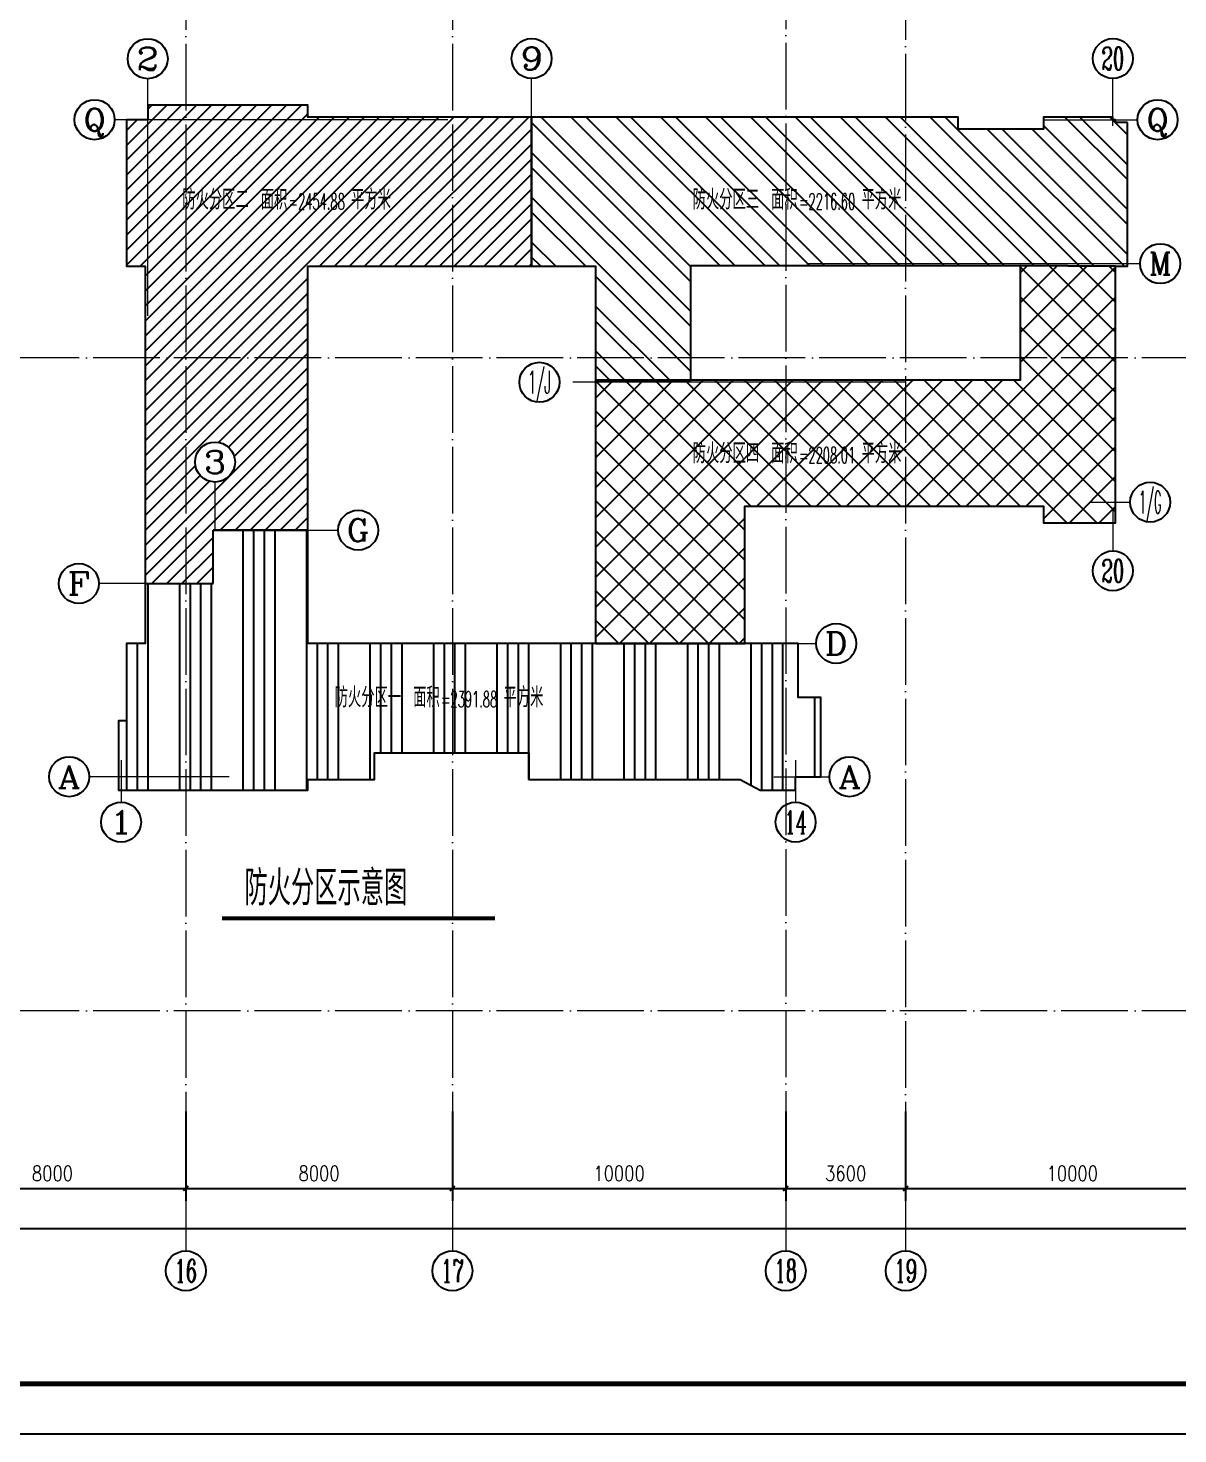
# Model space of a CAD drawing. Extents: x 1417642 to 3570900, y 124798 to 1191112.
# Drawn here: x 1552280 to 1586778, y 380098 to 422296 of the extents above; entities that cross this region are included whole.
import ezdxf
from ezdxf.enums import TextEntityAlignment as Align

# ---------------------------------------------------------------- set-up
doc = ezdxf.new("R2010")
doc.units = 0
doc.header["$LTSCALE"] = 1000
doc.header["$MEASUREMENT"] = 0
doc.linetypes.add('DOTE', pattern=[2.42, 2, -0.2, 0.02, -0.2])
doc.layers.get('0').update_dxf_attribs({"linetype": 'CONTINUOUS'})
doc.layers.get('Defpoints').update_dxf_attribs({"linetype": 'CONTINUOUS'})
for name, color, linetype in [('AXIS', 3, 'CONTINUOUS'), ('AXIS_TEXT', 7, 'CONTINUOUS'), ('DOTE', 1, 'DOTE'), ('PUB_TEXT', 40, 'CONTINUOUS'), ('PUB_TITLE', 4, 'CONTINUOUS'), ('WINDOW', 2, 'CONTINUOUS'), ('屋面轮廓', 101, 'CONTINUOUS')]:
    doc.layers.add(name, color=color, linetype=linetype)
doc.styles.add('_TCH_AXIS', font='COMPLEX', dxfattribs={"bigfont": 'GBCBIG'})
doc.styles.add('_Z', font='ROMANS', dxfattribs={"width": 0.7, "bigfont": 'Z'})
doc.styles.add('DIM_FONT', font='SIMPLEX.shx', dxfattribs={"width": 0.8})
doc.styles.add('Z', font='ROMANS', dxfattribs={"width": 0.7, "bigfont": 'Z'})
doc.dimstyles.new('DIMN150', dxfattribs={"dimscale": 1.5, "dimtxt": 300, "dimasz": 100, "dimexe": 250, "dimexo": 300, "dimgap": 150, "dimtad": 1, "dimdec": 0, "dimzin": 0, "dimdsep": 46, "dimtxsty": 'DIM_FONT', "dimblk": 'ARCHTICK', "dimcen": 0.09, "dimdle": 1.5, "dimclrt": 7, "dimazin": 2, "dimtfac": 1, "dimtdec": 0, "dimtix": 1, "dimtmove": 2, "dimatfit": 3, "dimldrblk": 'ARCHTICK', "dimfxl": 1, "dimtolj": 1, "dimtzin": 0, "dimarcsym": 0})
pattern_1 = [(45, (0, 0), (-224.5064, 224.5064), [])]

# ---------------------------------------------------------------- blocks, each defined once
blk = doc.blocks.new('_ArchTick')
at = {"color": 0, "linetype": 'ByBlock', "const_width": 0.4}
blk.add_lwpolyline([(-0.5, -0.5), (0.5, 0.5)], dxfattribs=at)
blk = doc.blocks.new('*D2039')
at = {"layer": 'AXIS', "color": 0, "lineweight": -2}
for p, q in [((1439810, 388789), (1439810, 385891)), ((1588610, 388789), (1588610, 385891)), ((1439808, 386266), (1588613, 386266))]:
    blk.add_line(p, q, dxfattribs=at)
at = {"layer": 'Defpoints', "color": 0}
for p in [(1439810, 389239), (1588610, 389239), (1588610, 386266)]:
    blk.add_point(p, dxfattribs=at)
at = {"layer": 'AXIS', "color": 0, "lineweight": -2, "xscale": 150, "yscale": 150, "zscale": 150, "rotation": 180}
blk.add_blockref('_ArchTick', (1439810, 386266), dxfattribs=at)
at = {"layer": 'AXIS', "color": 0, "lineweight": -2, "xscale": 150, "yscale": 150, "zscale": 150}
blk.add_blockref('_ArchTick', (1588610, 386266), dxfattribs=at)
at = {"layer": 'AXIS', "color": 7, "insert": (1514210, 386716), "char_height": 450, "attachment_point": 5, "style": 'DIM_FONT'}
blk.add_mtext('\\A1;148800', dxfattribs=at)
blk = doc.blocks.new('*D2054')
at = {"layer": 'AXIS', "color": 0, "lineweight": -2}
for p, q in [((1549010, 389773), (1549010, 387091)), ((1557010, 389773), (1557010, 387091)), ((1549008, 387466), (1557013, 387466))]:
    blk.add_line(p, q, dxfattribs=at)
at = {"layer": 'Defpoints', "color": 0}
for p in [(1549010, 390223), (1557010, 390223), (1557010, 387466)]:
    blk.add_point(p, dxfattribs=at)
at = {"layer": 'AXIS', "color": 0, "lineweight": -2, "xscale": 150, "yscale": 150, "zscale": 150, "rotation": 180}
blk.add_blockref('_ArchTick', (1549010, 387466), dxfattribs=at)
at = {"layer": 'AXIS', "color": 0, "lineweight": -2, "xscale": 150, "yscale": 150, "zscale": 150}
blk.add_blockref('_ArchTick', (1557010, 387466), dxfattribs=at)
at = {"layer": 'AXIS', "color": 7, "insert": (1553010, 387916), "char_height": 450, "attachment_point": 5, "style": 'DIM_FONT'}
blk.add_mtext('\\A1;8000', dxfattribs=at)
blk = doc.blocks.new('*D2055')
at = {"layer": 'AXIS', "color": 0, "lineweight": -2}
for p, q in [((1557010, 389773), (1557010, 387091)), ((1565010, 389773), (1565010, 387091)), ((1557008, 387466), (1565013, 387466))]:
    blk.add_line(p, q, dxfattribs=at)
at = {"layer": 'Defpoints', "color": 0}
for p in [(1557010, 390223), (1565010, 390223), (1565010, 387466)]:
    blk.add_point(p, dxfattribs=at)
at = {"layer": 'AXIS', "color": 0, "lineweight": -2, "xscale": 150, "yscale": 150, "zscale": 150, "rotation": 180}
blk.add_blockref('_ArchTick', (1557010, 387466), dxfattribs=at)
at = {"layer": 'AXIS', "color": 0, "lineweight": -2, "xscale": 150, "yscale": 150, "zscale": 150}
blk.add_blockref('_ArchTick', (1565010, 387466), dxfattribs=at)
at = {"layer": 'AXIS', "color": 7, "insert": (1561010, 387916), "char_height": 450, "attachment_point": 5, "style": 'DIM_FONT'}
blk.add_mtext('\\A1;8000', dxfattribs=at)
blk = doc.blocks.new('*D2056')
at = {"layer": 'AXIS', "color": 0, "lineweight": -2}
for p, q in [((1565010, 389773), (1565010, 387091)), ((1575010, 389773), (1575010, 387091)), ((1565008, 387466), (1575013, 387466))]:
    blk.add_line(p, q, dxfattribs=at)
at = {"layer": 'Defpoints', "color": 0}
for p in [(1565010, 390223), (1575010, 390223), (1575010, 387466)]:
    blk.add_point(p, dxfattribs=at)
at = {"layer": 'AXIS', "color": 0, "lineweight": -2, "xscale": 150, "yscale": 150, "zscale": 150, "rotation": 180}
blk.add_blockref('_ArchTick', (1565010, 387466), dxfattribs=at)
at = {"layer": 'AXIS', "color": 0, "lineweight": -2, "xscale": 150, "yscale": 150, "zscale": 150}
blk.add_blockref('_ArchTick', (1575010, 387466), dxfattribs=at)
at = {"layer": 'AXIS', "color": 7, "insert": (1570010, 387916), "char_height": 450, "attachment_point": 5, "style": 'DIM_FONT'}
blk.add_mtext('\\A1;10000', dxfattribs=at)
blk = doc.blocks.new('*D2057')
at = {"layer": 'AXIS', "color": 0, "lineweight": -2}
for p, q in [((1575010, 389773), (1575010, 387091)), ((1578610, 389773), (1578610, 387091)), ((1575008, 387466), (1578613, 387466))]:
    blk.add_line(p, q, dxfattribs=at)
at = {"layer": 'Defpoints', "color": 0}
for p in [(1575010, 390223), (1578610, 390223), (1578610, 387466)]:
    blk.add_point(p, dxfattribs=at)
at = {"layer": 'AXIS', "color": 0, "lineweight": -2, "xscale": 150, "yscale": 150, "zscale": 150, "rotation": 180}
blk.add_blockref('_ArchTick', (1575010, 387466), dxfattribs=at)
at = {"layer": 'AXIS', "color": 0, "lineweight": -2, "xscale": 150, "yscale": 150, "zscale": 150}
blk.add_blockref('_ArchTick', (1578610, 387466), dxfattribs=at)
at = {"layer": 'AXIS', "color": 7, "insert": (1576810, 387916), "char_height": 450, "attachment_point": 5, "style": 'DIM_FONT'}
blk.add_mtext('\\A1;3600', dxfattribs=at)
blk = doc.blocks.new('*D2058')
at = {"layer": 'AXIS', "color": 0, "lineweight": -2}
for p, q in [((1578610, 389773), (1578610, 387091)), ((1588610, 389773), (1588610, 387091)), ((1578608, 387466), (1588613, 387466))]:
    blk.add_line(p, q, dxfattribs=at)
at = {"layer": 'Defpoints', "color": 0}
for p in [(1578610, 390223), (1588610, 390223), (1588610, 387466)]:
    blk.add_point(p, dxfattribs=at)
at = {"layer": 'AXIS', "color": 0, "lineweight": -2, "xscale": 150, "yscale": 150, "zscale": 150, "rotation": 180}
blk.add_blockref('_ArchTick', (1578610, 387466), dxfattribs=at)
at = {"layer": 'AXIS', "color": 0, "lineweight": -2, "xscale": 150, "yscale": 150, "zscale": 150}
blk.add_blockref('_ArchTick', (1588610, 387466), dxfattribs=at)
at = {"layer": 'AXIS', "color": 7, "insert": (1583610, 387916), "char_height": 450, "attachment_point": 5, "style": 'DIM_FONT'}
blk.add_mtext('\\A1;10000', dxfattribs=at)

msp = doc.modelspace()

# ---------------------------------------------------------------- hatches: boundary and pattern name
at = {"layer": '屋面轮廓'}
h = msp.add_hatch(dxfattribs=at)
h.set_pattern_fill('ANSI31', color=256, scale=200)
h.set_pattern_definition(pattern_1)
h.paths.add_polyline_path([(1555868, 419545.3), (1555228, 419545.3), (1555228, 416795.5), (1555868, 416795.5)])
h.paths.add_polyline_path([(1555228, 416795.5), (1555228, 415145.3), (1555788, 415145.3), (1555788, 412395.5), (1557010.3, 412395.5), (1557010.3, 416795.5)])
h.paths.add_polyline_path([(1557010.3, 419985.3), (1555868, 419985.3), (1555868, 419545.3), (1557010.3, 419545.3)])
h.paths.add_polyline_path([(1560668, 419985.3), (1557010.3, 419985.3), (1557010.3, 416795.5), (1565010.3, 416795.5), (1565010.3, 419625.3), (1560668, 419625.3)])
h.paths.add_polyline_path([(1567388, 419625.3), (1565010.3, 419625.3), (1565010.3, 416795.5), (1567388, 416795.5)])
h.paths.add_polyline_path([(1567388, 416795.5), (1565010.3, 416795.5), (1565010.3, 415145.3), (1567388, 415145.3)])
h.paths.add_polyline_path([(1565010.3, 416795.5), (1557010.3, 416795.5), (1557010.3, 412395.5), (1560668.1, 412395.5), (1560668, 415145.3), (1565010.3, 415145.3)])
h.paths.add_polyline_path([(1560668.1, 412395.5), (1557010.3, 412395.5), (1557010.3, 405625.3), (1557828.1, 405625.3), (1557828.1, 407225.3), (1557888.9, 407225.3), (1557888.9, 408669.6, -0.4142136), (1557288.9, 409269.6, -1), (1558488.9, 409269.6, -0.4142136), (1557888.9, 408669.6), (1557888.9, 407225.3), (1560668.1, 407225.3)])
h.paths.add_polyline_path([(1557010.3, 412395.5), (1555788, 412395.5), (1555788, 407225.3), (1555788, 405625.3), (1557010.3, 405625.3)])
h.paths.add_polyline_path([(1561858.6, 416707.4), (1563341.2, 416707.4), (1563341.2, 417593.2), (1561858.6, 417593.2)], flags=9)
h.paths.add_polyline_path([(1560025.9, 416730.3), (1562053.9, 416730.3), (1562053.9, 417450.3), (1560025.9, 417450.3)], flags=9)
h.paths.add_polyline_path([(1559163.9, 416741.7), (1560195.2, 416741.7), (1560195.2, 417563.7), (1559163.9, 417563.7)], flags=9)
h.paths.add_polyline_path([(1556809.2, 416707.4), (1559118.5, 416707.4), (1559118.5, 417593.2), (1556809.2, 417593.2)], flags=9)
h = msp.add_hatch(dxfattribs=at)
h.set_pattern_fill('ANSI31', color=256, scale=200)
h.set_pattern_definition(pattern_1)
h.paths.add_polyline_path([(1557010.3, 419545.3), (1555868, 419545.3), (1555868, 416795.5), (1557010.3, 416795.5)])
h.paths.add_polyline_path([(1556809.2, 416707.4), (1559118.5, 416707.4), (1559118.5, 417593.2), (1556809.2, 417593.2)], flags=9)
h = msp.add_hatch(dxfattribs=at)
h.set_pattern_fill('ANSI32', color=256, scale=200, angle=90)
h.set_pattern_definition([(135, (1269174.6, 417285.6), (-673.5192, -673.5192), []), (135, (1269174.6, 417734.6), (-673.5192, -673.5192), [])])
h.paths.add_polyline_path([(1585268, 419465.3), (1584908, 419465.3), (1584908, 419545.3), (1584828, 419545.3), (1584828, 419625.3), (1582748, 419625.3), (1582748, 419265.3), (1580188, 419265.3), (1580188, 419625.3), (1567388, 419625.3), (1567388, 415145.3), (1569308, 415145.3), (1569308, 411725.3), (1572168, 411725.3), (1572168, 415165.3), (1582048, 415165.3), (1584908, 415149.5), (1585268, 415149.5)])
h = msp.add_hatch(dxfattribs=at)
h.set_pattern_fill('ANSI37', color=256, scale=400)
h.set_pattern_definition([(45, (1269174.6, 417285.6), (-449.0128, 449.0128), []), (135, (1269174.6, 417285.6), (-449.0128, -449.0128), [])])
edge = h.paths.add_edge_path()
edge.add_line((1584908, 415149.5), (1582048, 415165.3))
edge.add_line((1582048, 415165.3), (1582048, 411725.3))
edge.add_line((1582048, 411725.3), (1573514.2, 411725.3))
edge.add_arc((1573323.4, 425458.2), 13734.3, 269.20406, 270.79594, ccw=False)
edge.add_line((1573132.6, 411725.3), (1572168, 411725.3))
edge.add_line((1572168, 411725.3), (1569308, 411725.3))
edge.add_line((1569308, 411725.3), (1569308, 403825.3))
edge.add_line((1569308, 403825.3), (1573788, 403825.3))
edge.add_line((1573788, 403825.3), (1573788, 407945.3))
edge.add_line((1573788, 407945.3), (1582748, 407945.3))
edge.add_line((1582748, 407945.3), (1582748, 407445.3))
edge.add_line((1582748, 407445.3), (1584908, 407445.3))
edge.add_line((1584908, 407445.3), (1584908, 415149.5))
h = msp.add_hatch(dxfattribs=at)
h.set_pattern_fill('ANSI34', color=256, scale=200, angle=45)
h.set_pattern_definition([(90, (1269174.6, 417285.6), (-1905, 2e-13), []), (90, (1269492.1, 417603.1), (-1905, 2e-13), []), (90, (1269809.6, 417920.6), (-1905, 2e-13), []), (90, (1270127.1, 418238.1), (-1905, 2e-13), [])])
h.paths.add_polyline_path([(1560668.1, 403825.3), (1560668.1, 407225.3), (1557828.1, 407225.3), (1557828.1, 405625.3), (1555788, 405625.3), (1555788, 403825.3), (1555228, 403825.3), (1555228, 401501.3), (1554988, 401501.3), (1554988, 399425.3), (1555868, 399425.3), (1560668, 399425.3), (1560668, 399745.3), (1562668, 399745.3), (1562668, 400545.3), (1567308, 400545.3), (1567308, 399745.3), (1573648, 399745.3), (1574248, 399425.3), (1575308, 399425.3), (1575308, 399825.3), (1576068, 399825.3), (1576068, 402205.3), (1575388, 402205.3), (1575388, 403825.3), (1573788, 403825.3), (1573788, 403825.3), (1569308, 403825.3)])

# ---------------------------------------------------------------- linework, layer by layer
at = {"layer": 'AXIS', "lineweight": 0}
for p, q in [((1555868, 413659.5), (1555868, 420777.7)), ((1567388, 419358.8), (1567388, 420782.4)), ((1584828, 419358.8), (1584828, 420782.4)), ((1564873.7, 419545.3), (1554873.7, 419545.3)), ((1582748, 419545.3), (1585569.3, 419545.3)), ((1575648.7, 415225.3), (1585648.7, 415225.3)), ((1578621, 411665.3), (1568621, 411665.3)), ((1557888.9, 407225.3), (1557888.9, 408669.6)), ((1584146.8, 408065.3), (1585346.8, 408065.3)), ((1584828, 407828.9), (1584828, 406604)), ((1558228.1, 407225.3), (1561582.4, 407225.3)), ((1556668.7, 405625.3), (1554400.2, 405625.3, 0)), ((1574259, 403825.3), (1575926.8, 403825.3)), ((1555068, 400318.7), (1555068, 399062.5)), ((1575308, 400318.7), (1575308, 399062.5)), ((1558308.1, 399825.3), (1554110.6, 399825.3)), ((1574658.6, 399825.3), (1576326.5, 399825.3)), ((1557010.3, 386691.4), (1557010.3, 385594.9)), ((1565010.3, 386691.4), (1565010.3, 385594.9)), ((1575010.3, 386691.4), (1575010.3, 385594.9)), ((1578610.3, 386691.4), (1578610.3, 385594.9))]:
    msp.add_line(p, q, dxfattribs=at)
at = {"layer": 'AXIS', "linetype": 'Continuous', "const_width": 120}
msp.add_lwpolyline([(1558092.7, 395571), (1566292.8, 395571)], dxfattribs=at)
at = {"layer": 'AXIS'}
for centre in [(1555868, 421377.7), (1567388, 421382.4), (1584828, 421382.4), (1554273.7, 419545.3), (1586169.3, 419545.3), (1586248.7, 415225.3), (1567621, 411665.3), (1557888.9, 409269.6), (1585946.8, 408065.3), (1562182.4, 407225.3), (1584828, 406004), (1553800.2, 405625.3), (1576526.8, 403825.3), (1553510.6, 399825.3), (1576926.5, 399825.3), (1555068, 398462.5), (1575308, 398462.5), (1557010.3, 384994.9), (1565010.3, 384994.9), (1575010.3, 384994.9), (1578610.3, 384994.9)]:
    msp.add_circle(centre, 600, dxfattribs=at)
at = {"layer": 'DOTE', "lineweight": 0}
for points in [[(1557010.3, 496846.8), (1557010.3, 385594.9)], [(1565010.3, 496846.8), (1565010.3, 385594.9)], [(1575010.3, 496869), (1575010.3, 385594.9)], [(1578610.3, 496546.8), (1578610.3, 385594.9)], [(1597373.8, 412395.5), (1431783.9, 412395.5)], [(1597373.8, 392795.5), (1432083.9, 392795.5)]]:
    msp.add_lwpolyline(points, dxfattribs=at)
at = {"layer": 'PUB_TITLE'}
msp.add_lwpolyline([(1417642.3, 380098.4), (1618342.3, 380098.4), (1618342.3, 506248.4), (1417642.3, 506248.4)], close=True, dxfattribs=at)
at = {"layer": 'PUB_TITLE', "const_width": 150}
msp.add_lwpolyline([(1421392.3, 381598.4), (1616842.3, 381598.4), (1616842.3, 504748.4), (1421392.3, 504748.4)], close=True, dxfattribs=at)
at = {"layer": '屋面轮廓'}
for p, q in [((1567388, 415145.3), (1567388, 419625.3)), ((1582048, 415165.3), (1584908, 415149.5)), ((1572168, 411725.3), (1569308, 411725.3)), ((1560668.1, 407225.3), (1557828.1, 407225.3)), ((1557828.1, 405625.3), (1557828.1, 407225.3)), ((1555778.8, 405625.3), (1557818.8, 405625.3)), ((1555788.1, 405625.3), (1557828.1, 405625.3)), ((1569308, 403825.3), (1573768, 403825.3))]:
    msp.add_line(p, q, dxfattribs=at)
for points in [[(1557828.1, 407225.3), (1560668.1, 407225.3), (1560668, 415145.3), (1567388, 415145.3), (1567388, 419625.3), (1560668, 419625.3), (1560668, 419985.3), (1555868, 419985.3), (1555868, 419545.3), (1555228, 419545.3), (1555228, 415145.3), (1555788, 415145.3), (1555788, 407225.3)], [(1555788, 407225.3), (1555788, 403825.3), (1555228, 403825.3), (1555228, 401501.3), (1554988, 401501.3), (1554988, 399425.3), (1555868, 399425.3), (1555868, 399425.3), (1560668, 399425.3), (1560668, 399745.3), (1562668, 399745.3), (1562668, 400545.3), (1567308, 400545.3), (1567308, 399745.3), (1573648, 399745.3), (1574248, 399425.3), (1575308, 399425.3), (1575308, 399825.3), (1576068, 399825.3), (1576068, 402205.3), (1575388, 402205.3), (1575388, 403825.3), (1573788, 403825.3), (1573788, 403825.3), (1569308, 403825.3), (1560668.1, 403825.3), (1560668.1, 407225.3), (1557828.1, 407225.3)]]:
    msp.add_lwpolyline(points, dxfattribs=at)
msp.add_lwpolyline([(1585268, 419465.3), (1584908, 419465.3), (1584908, 419545.3), (1584828, 419545.3), (1584828, 419625.3), (1582748, 419625.3), (1582748, 419265.3), (1580188, 419265.3), (1580188, 419625.3), (1567388, 419625.3), (1567388, 415145.3), (1569308, 415145.3), (1569308, 411725.3), (1572168, 411725.3), (1572168, 415165.3), (1582048, 415165.3), (1584908, 415149.5), (1585268, 415149.5)], close=True, dxfattribs=at)
msp.add_lwpolyline([(1584908, 415149.5), (1582048, 415165.3), (1582048, 411725.3), (1573514.2, 411725.3, -0.0763208), (1573514.2, 411725.3, -0.006946), (1573132.6, 411725.3, -0.0763208), (1573132.6, 411725.3), (1572168, 411725.3), (1569308, 411725.3), (1569308, 403825.3), (1573788, 403825.3), (1573788, 407945.3), (1582748, 407945.3), (1582748, 407445.3), (1584908, 407445.3)], format="xyb", close=True, dxfattribs=at)

# ---------------------------------------------------------------- texts
at = {"layer": 'AXIS_TEXT', "style": '_TCH_AXIS'}
for s, height, width, p, p2 in [('2', 678.8, 1.5, (1555528.6, 421038.2), (1556207.4, 421038.2)), ('9', 678.8, 1.5, (1567048.6, 421043), (1567727.4, 421043)), ('20', 678.82, 0.617647, (1584488.6, 421043), (1585167.4, 421043)), ('Q', 678.8, 1.3125, (1553934.3, 419205.8), (1554613.1, 419205.8)), ('Q', 678.8, 1.3125, (1585829.9, 419205.8), (1586508.7, 419205.8)), ('1/J', 678.82, 0.4375, (1567281.6, 411325.8), (1567960.4, 411325.8)), ('3', 678.8, 1.5, (1557549.5, 408930.1), (1558228.3, 408930.1)), ('1/G', 678.82, 0.381818, (1585607.4, 407725.8), (1586286.2, 407725.8)), ('G', 678.8, 1.166667, (1561843, 406885.8), (1562521.8, 406885.8)), ('F', 678.8, 1.3125, (1553460.8, 405285.8), (1554139.6, 405285.8)), ('20', 678.82, 0.617647, (1584488.6, 405664.6), (1585167.4, 405664.6)), ('D', 678.8, 1.235294, (1576187.4, 403485.8), (1576866.2, 403485.8)), ('A', 678.8, 1.166667, (1553171.2, 399485.8), (1553850, 399485.8)), ('A', 678.8, 1.166667, (1576587.1, 399485.8), (1577265.9, 399485.8)), ('1', 678.8, 2.333333, (1554728.6, 398123.1), (1555407.4, 398123.1)), ('14', 678.82, 0.677419, (1574968.6, 398123.1), (1575647.4, 398123.1)), ('16', 678.82, 0.724138, (1556670.9, 384655.5), (1557349.7, 384655.5)), ('17', 678.82, 0.724138, (1564670.9, 384655.5), (1565349.7, 384655.5)), ('18', 678.82, 0.724138, (1574670.9, 384655.5), (1575349.7, 384655.5)), ('19', 678.82, 0.724138, (1578270.9, 384655.5), (1578949.7, 384655.5))]:
    msp.add_text(s, height=height, dxfattribs=dict(at, width=width)).set_placement(p, p2, align=Align.FIT)
msp.add_text('M', height=678.8, dxfattribs=at).set_placement((1585909.3, 414885.8), (1586588.1, 414885.8), align=Align.FIT)
at = {"layer": 'PUB_TEXT', "style": 'Z'}
for s, height, width, p in [('防火分区二', 600, 0.7, (1556903.9, 416850.3)), ('面积', 600, 0.7, (1559257.9, 416850.3)), ('平方米', 600, 0.7, (1561969.9, 416850.3)), ('防火分区三', 600, 0.7, (1572218.7, 416850.3)), ('面积', 600, 0.7, (1574572.7, 416850.3)), ('平方米', 600, 0.7, (1577284.7, 416850.3)), ('=2454.88', 480, 0.525, (1560097.9, 416850.3)), ('=2216.60', 480, 0.525, (1575412.7, 416850.3)), ('防火分区四', 600, 0.7, (1572218.7, 409235)), ('面积', 600, 0.7, (1574572.7, 409235)), ('平方米', 600, 0.7, (1577284.7, 409235)), ('=2208.01', 480, 0.525, (1575412.7, 409235)), ('防火分区一', 600, 0.7, (1561477.4, 401908.7)), ('面积', 600, 0.7, (1563831.4, 401908.7)), ('平方米', 600, 0.7, (1566543.4, 401908.7)), ('=2391.88', 480, 0.525, (1564671.4, 401908.7))]:
    msp.add_text(s, height=height, dxfattribs=dict(at, width=width)).set_placement(p)
at = {"layer": 'WINDOW', "linetype": 'Continuous', "style": '_Z', "width": 0.7}
msp.add_text('防火分区示意图', height=1050, dxfattribs=at).set_placement((1558770.3, 395960.6, 0))

# ---------------------------------------------------------------- dimensions: what is measured, and where the dimension line sits
at = {"layer": 'AXIS'}
for p1, p2, distance, picture, middle in [((1549010.3, 390222.5), (1557010.3, 390222.5), -2756.1, '*D2054', (1553010.3, 387916.4)), ((1557010.3, 390222.5), (1565010.3, 390222.5), -2756.1, '*D2055', (1561010.3, 387916.4)), ((1565010.3, 390222.5), (1575010.3, 390222.5), -2756.1, '*D2056', (1570010.3, 387916.4)), ((1575010.3, 390222.5), (1578610.3, 390222.5), -2756.1, '*D2057', (1576810.3, 387916.4)), ((1578610.3, 390222.5), (1588610.3, 390222.5), -2756.1, '*D2058', (1583610.3, 387916.4)), ((1439810.3, 389238.6), (1588610.3, 389238.6), -2972.2, '*D2039', (1514210.3, 386716.4))]:
    dim = msp.add_aligned_dim(p1=p1, p2=p2, distance=distance, dimstyle='DIMN150', dxfattribs=at)
    dim.commit()
    dim.dimension.update_dxf_attribs({"geometry": picture, "text_midpoint": middle})

doc.saveas('drawing.dxf')
